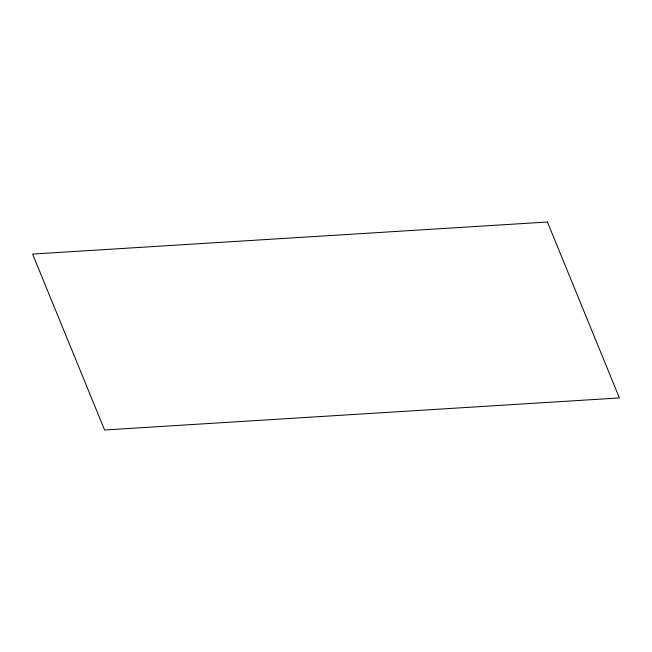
<?xml version="1.0" encoding="UTF-8"?>
<svg xmlns="http://www.w3.org/2000/svg" width="652" height="652" viewBox="0 0 652 652"><rect width="100%" height="100%" fill="white"/><g stroke="black" fill="none" stroke-linecap="round" stroke-linejoin="round"><path stroke-width="0.98" d="M547.419 222.014L32.6 254.068L104.581 429.986L619.4 397.932L547.419 222.014"/></g></svg>
